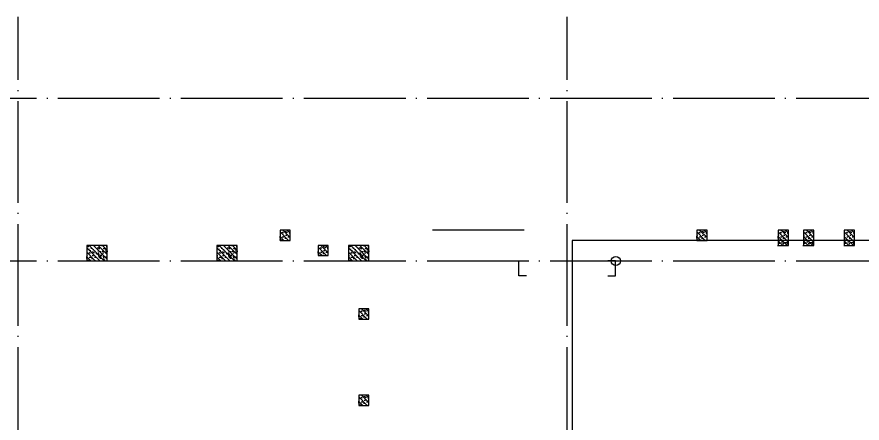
# Model space of a CAD drawing. Extents: x 6843040 to 15500510, y -6507076 to -4940511.
# Drawn here: x 7649172 to 7665797, y -5493700 to -5485703 of the extents above; entities that cross this region are included whole.
import ezdxf

# ---------------------------------------------------------------- set-up
doc = ezdxf.new("R2010")
doc.units = 0
doc.header["$LTSCALE"] = 1000
doc.header["$MEASUREMENT"] = 0
doc.linetypes.add('DOTE', pattern=[2.42, 2, -0.2, 0.02, -0.2])
doc.layers.add('-有效面积', color=6, linetype='Continuous', plot=False)
for name, color, linetype in [('COLUMN', 10, 'Continuous'), ('DOOR_FIRE', 4, 'Continuous'), ('DOTE', 8, 'DOTE'), ('plan-1', 40, 'Continuous'), ('PUB_HATCH', 8, 'Continuous'), ('S_SURFACE', 6, 'Continuous'), ('VPIPE-雨水', 4, 'Continuous')]:
    doc.layers.add(name, color=color, linetype=linetype)

# ---------------------------------------------------------------- blocks, each defined once
blk = doc.blocks.new('1GZ')
at = {"layer": 'PUB_HATCH'}
h = blk.add_hatch(dxfattribs=at)
h.set_pattern_fill('钢筋混凝土', color=256, scale=25, angle=90, style=0)
h.set_pattern_definition([(134.999998, (-30371.815, -423366.92), (-44.194175, -44.194172), []), (140, (-30371.81, -423366.92), (15.68804, 179.315045), [18.75, -206.25]), (85, (-30371.81, -423366.92), (-188.048035, -34.68783), [15, -165]), (190.4514, (-30370.5, -423351.98), (-172.35988, 144.62735), [15.93505, -175.28553]), (136.1842, (-30421.81, -423366.92), (41.37976, 266.81026), [28.125, -309.375]), (186.6356, (-30418.37, -423344.69), (-243.52946, 233.66568), [23.90257, -262.92825]), (81.1842, (-30421.81, -423366.92), (-243.52964, 233.6655), [22.5, -247.5]), (111, (-30409.31, -423341.92), (100.65473, 149.22676), [18.75, -206.25]), (56, (-30409.31, -423341.92), (-181.28751, 60.82884), [15, -165]), (161.4514, (-30400.93, -423329.48), (-80.63262, 210.05566), [15.93505, -175.28553]), (127.499998, (-30371.815, -423366.92), (-83.223463, 3.039967), [0, -163, 0, -167.5, 0, -165.625]), (97.499998, (-30371.815, -423366.92), (-98.602926, 65.767388), [0, -95.5, 0, -159.25, 0, -63.125]), (57.499998, (-30371.815, -423422.67), (5.638722, 133.455609), [0, -62.5, 0, -195, 0, -258.75]), (47.499998, (-30371.81, -423447.67), (-25.02624, 145.796543), [0, -81.25, 0, -129.5, 0, -183.75])])
edge = h.paths.add_edge_path()
edge.add_line((276045, -155885), (275845, -155885))
edge.add_line((276045, -155885), (276045, -155685))
edge.add_line((276045, -155685), (275845, -155685))
edge.add_line((275845, -155685), (275845, -155885))
h = blk.add_hatch(dxfattribs=at)
h.set_pattern_fill('钢筋混凝土', color=256, scale=25, angle=90, style=0)
h.set_pattern_definition([(134.999998, (-22171.815, -423366.92), (-44.194175, -44.194172), []), (140, (-22171.81, -423366.92), (15.68804, 179.315045), [18.75, -206.25]), (85, (-22171.81, -423366.92), (-188.048035, -34.68783), [15, -165]), (190.4514, (-22170.5, -423351.98), (-172.35988, 144.62735), [15.93505, -175.28553]), (136.1842, (-22221.81, -423366.92), (41.37976, 266.81026), [28.125, -309.375]), (186.6356, (-22218.37, -423344.69), (-243.52946, 233.66568), [23.90257, -262.92825]), (81.1842, (-22221.81, -423366.92), (-243.52964, 233.6655), [22.5, -247.5]), (111, (-22209.31, -423341.92), (100.65473, 149.22676), [18.75, -206.25]), (56, (-22209.31, -423341.92), (-181.28751, 60.82884), [15, -165]), (161.4514, (-22200.93, -423329.48), (-80.63262, 210.05566), [15.93505, -175.28553]), (127.499998, (-22171.815, -423366.92), (-83.223463, 3.039967), [0, -163, 0, -167.5, 0, -165.625]), (97.499998, (-22171.815, -423366.92), (-98.602926, 65.767388), [0, -95.5, 0, -159.25, 0, -63.125]), (57.499998, (-22171.815, -423422.67), (5.638722, 133.455609), [0, -62.5, 0, -195, 0, -258.75]), (47.499998, (-22171.81, -423447.67), (-25.02624, 145.796543), [0, -81.25, 0, -129.5, 0, -183.75])])
edge = h.paths.add_edge_path()
edge.add_line((284245, -155885), (284045, -155885))
edge.add_line((284245, -155885), (284245, -155685))
edge.add_line((284245, -155685), (284045, -155685))
edge.add_line((284045, -155685), (284045, -155885))
h = blk.add_hatch(dxfattribs=at)
h.set_pattern_fill('钢筋混凝土', color=256, scale=25, angle=90, style=0)
h.set_pattern_definition([(134.999998, (-20571.815, -423366.92), (-44.194175, -44.194172), []), (140, (-20571.81, -423366.92), (15.68804, 179.315045), [18.75, -206.25]), (85, (-20571.81, -423366.92), (-188.048035, -34.68783), [15, -165]), (190.4514, (-20570.5, -423351.98), (-172.35988, 144.62735), [15.93505, -175.28553]), (136.1842, (-20621.81, -423366.92), (41.37976, 266.81026), [28.125, -309.375]), (186.6356, (-20618.37, -423344.69), (-243.52946, 233.66568), [23.90257, -262.92825]), (81.1842, (-20621.81, -423366.92), (-243.52964, 233.6655), [22.5, -247.5]), (111, (-20609.31, -423341.92), (100.65473, 149.22676), [18.75, -206.25]), (56, (-20609.31, -423341.92), (-181.28751, 60.82884), [15, -165]), (161.4514, (-20600.93, -423329.48), (-80.63262, 210.05566), [15.93505, -175.28553]), (127.499998, (-20571.815, -423366.92), (-83.223463, 3.039967), [0, -163, 0, -167.5, 0, -165.625]), (97.499998, (-20571.815, -423366.92), (-98.602926, 65.767388), [0, -95.5, 0, -159.25, 0, -63.125]), (57.499998, (-20571.815, -423422.67), (5.638722, 133.455609), [0, -62.5, 0, -195, 0, -258.75]), (47.499998, (-20571.81, -423447.67), (-25.02624, 145.796543), [0, -81.25, 0, -129.5, 0, -183.75])])
edge = h.paths.add_edge_path()
edge.add_line((285845, -155985), (285645, -155985))
edge.add_line((285845, -155985), (285845, -155685))
edge.add_line((285845, -155685), (285645, -155685))
edge.add_line((285645, -155685), (285645, -155985))
h = blk.add_hatch(dxfattribs=at)
h.set_pattern_fill('钢筋混凝土', color=256, scale=25, angle=90, style=0)
h.set_pattern_definition([(134.999998, (-20071.815, -423366.92), (-44.194175, -44.194172), []), (140, (-20071.81, -423366.92), (15.68804, 179.315045), [18.75, -206.25]), (85, (-20071.81, -423366.92), (-188.048035, -34.68783), [15, -165]), (190.4514, (-20070.5, -423351.98), (-172.35988, 144.62735), [15.93505, -175.28553]), (136.1842, (-20121.81, -423366.92), (41.37976, 266.81026), [28.125, -309.375]), (186.6356, (-20118.37, -423344.69), (-243.52946, 233.66568), [23.90257, -262.92825]), (81.1842, (-20121.81, -423366.92), (-243.52964, 233.6655), [22.5, -247.5]), (111, (-20109.31, -423341.92), (100.65473, 149.22676), [18.75, -206.25]), (56, (-20109.31, -423341.92), (-181.28751, 60.82884), [15, -165]), (161.4514, (-20100.93, -423329.48), (-80.63262, 210.05566), [15.93505, -175.28553]), (127.499998, (-20071.815, -423366.92), (-83.223463, 3.039967), [0, -163, 0, -167.5, 0, -165.625]), (97.499998, (-20071.815, -423366.92), (-98.602926, 65.767388), [0, -95.5, 0, -159.25, 0, -63.125]), (57.499998, (-20071.815, -423422.67), (5.638722, 133.455609), [0, -62.5, 0, -195, 0, -258.75]), (47.499998, (-20071.81, -423447.67), (-25.02624, 145.796543), [0, -81.25, 0, -129.5, 0, -183.75])])
edge = h.paths.add_edge_path()
edge.add_line((286345, -155985), (286145, -155985))
edge.add_line((286345, -155985), (286345, -155685))
edge.add_line((286345, -155685), (286145, -155685))
edge.add_line((286145, -155685), (286145, -155985))
h = blk.add_hatch(dxfattribs=at)
h.set_pattern_fill('钢筋混凝土', color=256, scale=25, angle=90, style=0)
h.set_pattern_definition([(134.999998, (-19271.813, -423366.92), (-44.194175, -44.194172), []), (140, (-19271.81, -423366.92), (15.68804, 179.315045), [18.75, -206.25]), (85, (-19271.81, -423366.92), (-188.048035, -34.68783), [15, -165]), (190.4514, (-19270.5, -423351.98), (-172.35988, 144.62735), [15.93505, -175.28553]), (136.1842, (-19321.81, -423366.92), (41.37976, 266.81026), [28.125, -309.375]), (186.6356, (-19318.36, -423344.69), (-243.52946, 233.66568), [23.90257, -262.92825]), (81.1842, (-19321.8, -423366.92), (-243.52964, 233.6655), [22.5, -247.5]), (111, (-19309.31, -423341.92), (100.65473, 149.22676), [18.75, -206.25]), (56, (-19309.31, -423341.92), (-181.28751, 60.82884), [15, -165]), (161.4514, (-19300.93, -423329.48), (-80.63262, 210.05566), [15.93505, -175.28553]), (127.499998, (-19271.81, -423366.92), (-83.223463, 3.039967), [0, -163, 0, -167.5, 0, -165.625]), (97.499998, (-19271.81, -423366.92), (-98.602926, 65.767388), [0, -95.5, 0, -159.25, 0, -63.125]), (57.499998, (-19271.81, -423422.67), (5.638722, 133.455609), [0, -62.5, 0, -195, 0, -258.75]), (47.499998, (-19271.81, -423447.67), (-25.02624, 145.796543), [0, -81.25, 0, -129.5, 0, -183.75])])
edge = h.paths.add_edge_path()
edge.add_line((287145, -155985), (286945, -155985))
edge.add_line((287145, -155985), (287145, -155685))
edge.add_line((287145, -155685), (286945, -155685))
edge.add_line((286945, -155685), (286945, -155985))
h = blk.add_hatch(dxfattribs=at)
h.set_pattern_fill('钢筋混凝土', color=256, scale=25, angle=90, style=0)
h.set_pattern_definition([(134.999998, (-34171.81, -423767.74), (-44.194175, -44.194172), []), (140, (-34171.81, -423767.74), (15.68804, 179.315045), [18.75, -206.25]), (85, (-34171.81, -423767.74), (-188.048035, -34.68783), [15, -165]), (190.4514, (-34170.5, -423752.8), (-172.35988, 144.62735), [15.93505, -175.28553]), (136.1842, (-34221.8, -423767.74), (41.37976, 266.81026), [28.125, -309.375]), (186.6356, (-34218.36, -423745.5), (-243.52946, 233.66568), [23.90257, -262.92825]), (81.1842, (-34221.8, -423767.74), (-243.52964, 233.6655), [22.5, -247.5]), (111, (-34209.31, -423742.74), (100.65473, 149.22676), [18.75, -206.25]), (56, (-34209.31, -423742.74), (-181.28751, 60.82884), [15, -165]), (161.4514, (-34200.92, -423730.3), (-80.63262, 210.05566), [15.93505, -175.28553]), (127.499998, (-34171.81, -423767.74), (-83.223463, 3.039967), [0, -163, 0, -167.5, 0, -165.625]), (97.499998, (-34171.81, -423767.74), (-98.602926, 65.767388), [0, -95.5, 0, -159.25, 0, -63.125]), (57.499998, (-34171.81, -423823.49), (5.638722, 133.455609), [0, -62.5, 0, -195, 0, -258.75]), (47.499998, (-34171.81, -423848.49), (-25.02624, 145.796543), [0, -81.25, 0, -129.5, 0, -183.75])])
edge = h.paths.add_edge_path()
edge.add_line((272445, -156286), (272045, -156286))
edge.add_line((272445, -156286), (272445, -155986))
edge.add_line((272445, -155986), (272045, -155986))
edge.add_line((272045, -155986), (272045, -156286))
h = blk.add_hatch(dxfattribs=at)
h.set_pattern_fill('钢筋混凝土', color=256, scale=25, angle=90, style=0)
h.set_pattern_definition([(134.999998, (-31611.81, -423767.74), (-44.194175, -44.194172), []), (140, (-31611.81, -423767.74), (15.68804, 179.315045), [18.75, -206.25]), (85, (-31611.81, -423767.74), (-188.048035, -34.68783), [15, -165]), (190.4514, (-31610.5, -423752.8), (-172.35988, 144.62735), [15.93505, -175.28553]), (136.1842, (-31661.8, -423767.74), (41.37976, 266.81026), [28.125, -309.375]), (186.6356, (-31658.36, -423745.5), (-243.52946, 233.66568), [23.90257, -262.92825]), (81.1842, (-31661.8, -423767.74), (-243.52964, 233.6655), [22.5, -247.5]), (111, (-31649.31, -423742.74), (100.65473, 149.22676), [18.75, -206.25]), (56, (-31649.31, -423742.74), (-181.28751, 60.82884), [15, -165]), (161.4514, (-31640.92, -423730.3), (-80.63262, 210.05566), [15.93505, -175.28553]), (127.499998, (-31611.81, -423767.74), (-83.223463, 3.039967), [0, -163, 0, -167.5, 0, -165.625]), (97.499998, (-31611.81, -423767.74), (-98.602926, 65.767388), [0, -95.5, 0, -159.25, 0, -63.125]), (57.499998, (-31611.81, -423823.49), (5.638722, 133.455609), [0, -62.5, 0, -195, 0, -258.75]), (47.499998, (-31611.81, -423848.49), (-25.02624, 145.796543), [0, -81.25, 0, -129.5, 0, -183.75])])
edge = h.paths.add_edge_path()
edge.add_line((275005, -156286), (274605, -156286))
edge.add_line((275005, -156286), (275005, -155986))
edge.add_line((275005, -155986), (274605, -155986))
edge.add_line((274605, -155986), (274605, -156286))
h = blk.add_hatch(dxfattribs=at)
h.set_pattern_fill('钢筋混凝土', color=256, scale=25, angle=90, style=0)
h.set_pattern_definition([(134.999998, (-29621.81, -423667.74), (-44.194175, -44.194172), []), (140, (-29621.81, -423667.74), (15.68804, 179.315045), [18.75, -206.25]), (85, (-29621.81, -423667.74), (-188.048035, -34.68783), [15, -165]), (190.4514, (-29620.5, -423652.8), (-172.35988, 144.62735), [15.93505, -175.28553]), (136.1842, (-29671.8, -423667.74), (41.37976, 266.81026), [28.125, -309.375]), (186.6356, (-29668.36, -423645.5), (-243.52946, 233.66568), [23.90257, -262.92825]), (81.1842, (-29671.8, -423667.74), (-243.52964, 233.6655), [22.5, -247.5]), (111, (-29659.31, -423642.74), (100.65473, 149.22676), [18.75, -206.25]), (56, (-29659.31, -423642.74), (-181.28751, 60.82884), [15, -165]), (161.4514, (-29650.92, -423630.3), (-80.63262, 210.05566), [15.93505, -175.28553]), (127.499998, (-29621.81, -423667.74), (-83.223463, 3.039967), [0, -163, 0, -167.5, 0, -165.625]), (97.499998, (-29621.81, -423667.74), (-98.602926, 65.767388), [0, -95.5, 0, -159.25, 0, -63.125]), (57.499998, (-29621.81, -423723.49), (5.638722, 133.455609), [0, -62.5, 0, -195, 0, -258.75]), (47.499998, (-29621.81, -423748.49), (-25.02624, 145.796543), [0, -81.25, 0, -129.5, 0, -183.75])])
edge = h.paths.add_edge_path()
edge.add_line((276795, -156186), (276595, -156186))
edge.add_line((276795, -156186), (276795, -155986))
edge.add_line((276795, -155986), (276595, -155986))
edge.add_line((276595, -155986), (276595, -156186))
h = blk.add_hatch(dxfattribs=at)
h.set_pattern_fill('钢筋混凝土', color=256, scale=25, angle=90, style=0)
h.set_pattern_definition([(134.999998, (-29021.81, -423767.74), (-44.194175, -44.194172), []), (140, (-29021.81, -423767.74), (15.68804, 179.315045), [18.75, -206.25]), (85, (-29021.81, -423767.74), (-188.048035, -34.68783), [15, -165]), (190.4514, (-29020.5, -423752.8), (-172.35988, 144.62735), [15.93505, -175.28553]), (136.1842, (-29071.8, -423767.74), (41.37976, 266.81026), [28.125, -309.375]), (186.6356, (-29068.36, -423745.5), (-243.52946, 233.66568), [23.90257, -262.92825]), (81.1842, (-29071.8, -423767.74), (-243.52964, 233.6655), [22.5, -247.5]), (111, (-29059.31, -423742.74), (100.65473, 149.22676), [18.75, -206.25]), (56, (-29059.31, -423742.74), (-181.28751, 60.82884), [15, -165]), (161.4514, (-29050.92, -423730.3), (-80.63262, 210.05566), [15.93505, -175.28553]), (127.499998, (-29021.81, -423767.74), (-83.223463, 3.039967), [0, -163, 0, -167.5, 0, -165.625]), (97.499998, (-29021.81, -423767.74), (-98.602926, 65.767388), [0, -95.5, 0, -159.25, 0, -63.125]), (57.499998, (-29021.81, -423823.49), (5.638722, 133.455609), [0, -62.5, 0, -195, 0, -258.75]), (47.499998, (-29021.81, -423848.49), (-25.02624, 145.796543), [0, -81.25, 0, -129.5, 0, -183.75])])
edge = h.paths.add_edge_path()
edge.add_line((277595, -156286), (277195, -156286))
edge.add_line((277595, -156286), (277595, -155986))
edge.add_line((277595, -155986), (277195, -155986))
edge.add_line((277195, -155986), (277195, -156286))
h = blk.add_hatch(dxfattribs=at)
h.set_pattern_fill('钢筋混凝土', color=256, scale=25, angle=90, style=0)
h.set_pattern_definition([(134.999998, (-28821.81, -424916.92), (-44.194175, -44.194172), []), (140, (-28821.81, -424916.92), (15.68804, 179.315045), [18.75, -206.25]), (85, (-28821.81, -424916.92), (-188.048035, -34.68783), [15, -165]), (190.4514, (-28820.5, -424901.98), (-172.35988, 144.62735), [15.93505, -175.28553]), (136.1842, (-28871.8, -424916.92), (41.37976, 266.81026), [28.125, -309.375]), (186.6356, (-28868.36, -424894.69), (-243.52946, 233.66568), [23.90257, -262.92825]), (81.1842, (-28871.8, -424916.92), (-243.52964, 233.6655), [22.5, -247.5]), (111, (-28859.31, -424891.92), (100.65473, 149.22676), [18.75, -206.25]), (56, (-28859.31, -424891.92), (-181.28751, 60.82884), [15, -165]), (161.4514, (-28850.92, -424879.48), (-80.63262, 210.05566), [15.93505, -175.28553]), (127.499998, (-28821.81, -424916.92), (-83.223463, 3.039967), [0, -163, 0, -167.5, 0, -165.625]), (97.499998, (-28821.81, -424916.92), (-98.602926, 65.767388), [0, -95.5, 0, -159.25, 0, -63.125]), (57.499998, (-28821.81, -424972.67), (5.638722, 133.455609), [0, -62.5, 0, -195, 0, -258.75]), (47.499998, (-28821.81, -424997.67), (-25.02624, 145.796543), [0, -81.25, 0, -129.5, 0, -183.75])])
edge = h.paths.add_edge_path()
edge.add_line((277595, -157435), (277395, -157435))
edge.add_line((277595, -157435), (277595, -157235))
edge.add_line((277595, -157235), (277395, -157235))
edge.add_line((277395, -157235), (277395, -157435))
h = blk.add_hatch(dxfattribs=at)
h.set_pattern_fill('钢筋混凝土', color=256, scale=25, angle=90, style=0)
h.set_pattern_definition([(134.999998, (-28821.81, -426616.92), (-44.194175, -44.194172), []), (140, (-28821.81, -426616.92), (15.68804, 179.315045), [18.75, -206.25]), (85, (-28821.81, -426616.92), (-188.048035, -34.68783), [15, -165]), (190.4514, (-28820.5, -426601.98), (-172.35988, 144.62735), [15.93505, -175.28553]), (136.1842, (-28871.8, -426616.92), (41.37976, 266.81026), [28.125, -309.375]), (186.6356, (-28868.36, -426594.69), (-243.52946, 233.66568), [23.90257, -262.92825]), (81.1842, (-28871.8, -426616.92), (-243.52964, 233.6655), [22.5, -247.5]), (111, (-28859.31, -426591.92), (100.65473, 149.22676), [18.75, -206.25]), (56, (-28859.31, -426591.92), (-181.28751, 60.82884), [15, -165]), (161.4514, (-28850.92, -426579.48), (-80.63262, 210.05566), [15.93505, -175.28553]), (127.499998, (-28821.81, -426616.92), (-83.223463, 3.039967), [0, -163, 0, -167.5, 0, -165.625]), (97.499998, (-28821.81, -426616.92), (-98.602926, 65.767388), [0, -95.5, 0, -159.25, 0, -63.125]), (57.499998, (-28821.81, -426672.67), (5.638722, 133.455609), [0, -62.5, 0, -195, 0, -258.75]), (47.499998, (-28821.81, -426697.67), (-25.02624, 145.796543), [0, -81.25, 0, -129.5, 0, -183.75])])
edge = h.paths.add_edge_path()
edge.add_line((277595, -159135), (277395, -159135))
edge.add_line((277595, -159135), (277595, -158935))
edge.add_line((277595, -158935), (277395, -158935))
edge.add_line((277395, -158935), (277395, -159135))
at = {"layer": 'COLUMN'}
for points in [[(275845, -155885), (276045, -155885), (276045, -155685), (275845, -155685)], [(284045, -155885), (284245, -155885), (284245, -155685), (284045, -155685)], [(285645, -155985), (285845, -155985), (285845, -155685), (285645, -155685)], [(286145, -155985), (286345, -155985), (286345, -155685), (286145, -155685)], [(286945, -155985), (287145, -155985), (287145, -155685), (286945, -155685)], [(272045, -156286), (272445, -156286), (272445, -155986), (272045, -155986)], [(274605, -156286), (275005, -156286), (275005, -155986), (274605, -155986)], [(276595, -156186), (276795, -156186), (276795, -155986), (276595, -155986)], [(277195, -156286), (277595, -156286), (277595, -155986), (277195, -155986)], [(277395, -157435), (277595, -157435), (277595, -157235), (277395, -157235)], [(277395, -159135), (277595, -159135), (277595, -158935), (277395, -158935)]]:
    blk.add_lwpolyline(points, close=True, dxfattribs=at)
blk = doc.blocks.new('1F手摇拉杆')
at = {"layer": 'S_SURFACE'}
for points in [[(7659197, -5490802), (7659047, -5490802), (7659047, -5490502), (7659197, -5490502)], [(7660797, -5490802), (7660947, -5490802), (7660947, -5490502), (7660797, -5490502)]]:
    blk.add_lwpolyline(points, dxfattribs=at)
blk = doc.blocks.new('一层排水消防0922')
at = {"layer": 'VPIPE-雨水'}
blk.add_circle((7660953, -5490507), 90, dxfattribs=at)

msp = doc.modelspace()

# ---------------------------------------------------------------- linework, layer by layer
at = {"layer": '-有效面积'}
msp.add_lwpolyline([(7656097.4, -5550302), (7681597.4, -5550302), (7681597.4, -5490702), (7668847.4, -5490702), (7668847.4, -5490102), (7660097.4, -5490102), (7660097.4, -5505902), (7653997.4, -5505902), (7653997.4, -5515202), (7649397.4, -5515202), (7649397.4, -5521802), (7653997.4, -5521802), (7653997.4, -5530302), (7649397.4, -5530302), (7649397.4, -5538502), (7653997.4, -5538502), (7653997.4, -5546902), (7656097.4, -5546902)], close=True, dxfattribs=at)
at = {"layer": 'DOOR_FIRE'}
msp.add_line((7659147.4, -5489902), (7657347.4, -5489902), dxfattribs=at)
at = {"layer": 'DOTE'}
for p, q in [((7649197.4, -5554702), (7649197.4, -5485702.5)), ((7659997.4, -5554702), (7659997.4, -5485702.5)), ((7640299.5, -5487302), (7779797.4, -5487302)), ((7640299.5, -5490502), (7779797.4, -5490502))]:
    msp.add_line(p, q, dxfattribs=at)

# ---------------------------------------------------------------- block references
msp.add_blockref('1GZ', (7378502.9, -5334216.6))
at = {"layer": 'plan-1'}
for name in ['一层排水消防0922', '1F手摇拉杆']:
    msp.add_blockref(name, (0, 0), dxfattribs=at)

doc.saveas('drawing.dxf')
